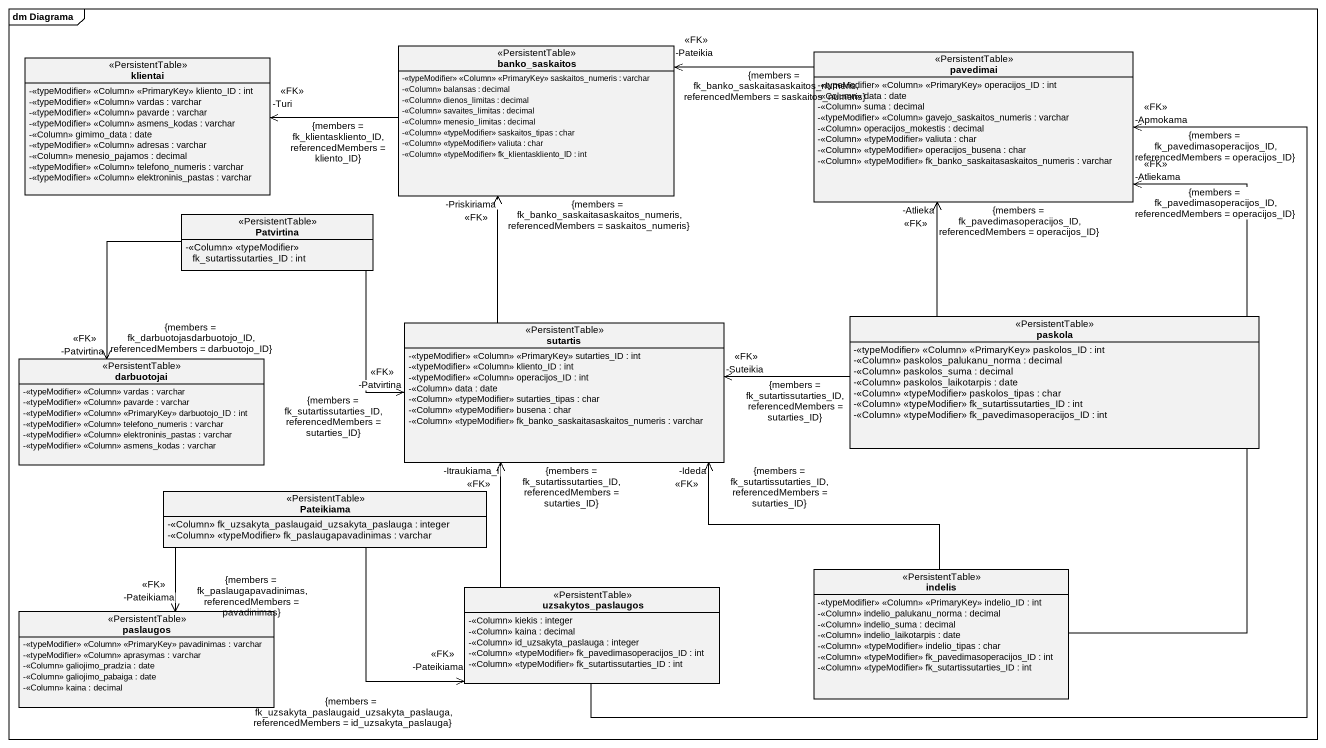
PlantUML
@startuml
mainframe dm Diagrama
hide circle
hide empty members
skinparam classAttributeIconSize 0
class banko_saskaitos <<PersistentTable>> {
  -<<typeModifier>> <<Column>> <<PrimaryKey>> saskaitos_numeris : varchar
  -<<Column>> balansas : decimal
  -<<Column>> dienos_limitas : decimal
  -<<Column>> savaites_limitas : decimal
  -<<Column>> menesio_limitas : decimal
  -<<Column>> <<typeModifier>> saskaitos_tipas : char
  -<<Column>> <<typeModifier>> valiuta : char
  -<<Column>> <<typeModifier>> fk_klientaskliento_ID : int
}
class klientai <<PersistentTable>> {
  -<<typeModifier>> <<Column>> <<PrimaryKey>> kliento_ID : int
  -<<typeModifier>> <<Column>> vardas : varchar
  -<<typeModifier>> <<Column>> pavarde : varchar
  -<<typeModifier>> <<Column>> asmens_kodas : varchar
  -<<Column>> gimimo_data : date
  -<<typeModifier>> <<Column>> adresas : varchar
  -<<Column>> menesio_pajamos : decimal
  -<<typeModifier>> <<Column>> telefono_numeris : varchar
  -<<typeModifier>> <<Column>> elektroninis_pastas : varchar
}
class pavedimai <<PersistentTable>> {
  -<<typeModifier>> <<Column>> <<PrimaryKey>> operacijos_ID : int
  -<<Column>> data : date
  -<<Column>> suma : decimal
  -<<typeModifier>> <<Column>> gavejo_saskaitos_numeris : varchar
  -<<Column>> operacijos_mokestis : decimal
  -<<Column>> <<typeModifier>> valiuta : char
  -<<Column>> <<typeModifier>> operacijos_busena : char
  -<<Column>> <<typeModifier>> fk_banko_saskaitasaskaitos_numeris : varchar
}
class Patvirtina <<PersistentTable>> {
  -<<Column>> <<typeModifier>> fk_sutartissutarties_ID : int
}
class paskola <<PersistentTable>> {
  -<<typeModifier>> <<Column>> <<PrimaryKey>> paskolos_ID : int
  -<<Column>> paskolos_palukanu_norma : decimal
  -<<Column>> paskolos_suma : decimal
  -<<Column>> paskolos_laikotarpis : date
  -<<Column>> <<typeModifier>> paskolos_tipas : char
  -<<Column>> <<typeModifier>> fk_sutartissutarties_ID : int
  -<<Column>> <<typeModifier>> fk_pavedimasoperacijos_ID : int
}
class sutartis <<PersistentTable>> {
  -<<typeModifier>> <<Column>> <<PrimaryKey>> sutarties_ID : int
  -<<typeModifier>> <<Column>> kliento_ID : int
  -<<typeModifier>> <<Column>> operacijos_ID : int
  -<<Column>> data : date
  -<<Column>> <<typeModifier>> sutarties_tipas : char
  -<<Column>> <<typeModifier>> busena : char
  -<<Column>> <<typeModifier>> fk_banko_saskaitasaskaitos_numeris : varchar
}
class darbuotojai <<PersistentTable>> {
  -<<typeModifier>> <<Column>> vardas : varchar
  -<<typeModifier>> <<Column>> pavarde : varchar
  -<<typeModifier>> <<Column>> <<PrimaryKey>> darbuotojo_ID : int
  -<<typeModifier>> <<Column>> telefono_numeris : varchar
  -<<typeModifier>> <<Column>> elektroninis_pastas : varchar
  -<<typeModifier>> <<Column>> asmens_kodas : varchar
}
class Pateikiama <<PersistentTable>> {
  -<<Column>> fk_uzsakyta_paslaugaid_uzsakyta_paslauga : integer
  -<<Column>> <<typeModifier>> fk_paslaugapavadinimas : varchar
}
class uzsakytos_paslaugos <<PersistentTable>> {
  -<<Column>> kiekis : integer
  -<<Column>> kaina : decimal
  -<<Column>> id_uzsakyta_paslauga : integer
  -<<Column>> <<typeModifier>> fk_pavedimasoperacijos_ID : int
  -<<Column>> <<typeModifier>> fk_sutartissutarties_ID : int
}
class indelis <<PersistentTable>> {
  -<<typeModifier>> <<Column>> <<PrimaryKey>> indelio_ID : int
  -<<Column>> indelio_palukanu_norma : decimal
  -<<Column>> indelio_suma : decimal
  -<<Column>> indelio_laikotarpis : date
  -<<Column>> <<typeModifier>> indelio_tipas : char
  -<<Column>> <<typeModifier>> fk_pavedimasoperacijos_ID : int
  -<<Column>> <<typeModifier>> fk_sutartissutarties_ID : int
}
class paslaugos <<PersistentTable>> {
  -<<typeModifier>> <<Column>> <<PrimaryKey>> pavadinimas : varchar
  -<<typeModifier>> <<Column>> aprasymas : varchar
  -<<Column>> galiojimo_pradzia : date
  -<<Column>> galiojimo_pabaiga : date
  -<<Column>> kaina : decimal
}
banko_saskaitos -left-> "-Turi\n<<FK>>\n{members = fk_klientaskliento_ID, referencedMembers = kliento_ID}" klientai
pavedimai -left-> "-Pateikia\n<<FK>>\n{members = fk_banko_saskaitasaskaitos_numeris, referencedMembers = saskaitos_numeris}" banko_saskaitos
Patvirtina -right-> "-Patvirtina\n<<FK>>\n{members = fk_sutartissutarties_ID, referencedMembers = sutarties_ID}" sutartis
Patvirtina --> "-Patvirtina\n<<FK>>\n{members = fk_darbuotojasdarbuotojo_ID, referencedMembers = darbuotojo_ID}" darbuotojai
paskola -up-> "-Atlieka\n<<FK>>\n{members = fk_pavedimasoperacijos_ID, referencedMembers = operacijos_ID}" pavedimai
paskola -left-> "-Suteikia\n<<FK>>\n{members = fk_sutartissutarties_ID, referencedMembers = sutarties_ID}" sutartis
sutartis -up-> "-Priskiriama\n<<FK>>\n{members = fk_banko_saskaitasaskaitos_numeris, referencedMembers = saskaitos_numeris}" banko_saskaitos
Pateikiama -right-> "-Pateikiama\n<<FK>>\n{members = fk_uzsakyta_paslaugaid_uzsakyta_paslauga, referencedMembers = id_uzsakyta_paslauga}" uzsakytos_paslaugos
Pateikiama --> "-Pateikiama\n<<FK>>\n{members = fk_paslaugapavadinimas, referencedMembers = pavadinimas}" paslaugos
uzsakytos_paslaugos -up-> "-Apmokama\n<<FK>>\n{members = fk_pavedimasoperacijos_ID, referencedMembers = operacijos_ID}" pavedimai
uzsakytos_paslaugos -up-> "-Itraukiama_i\n<<FK>>\n{members = fk_sutartissutarties_ID, referencedMembers = sutarties_ID}" sutartis
indelis -up-> "-Atliekama\n<<FK>>\n{members = fk_pavedimasoperacijos_ID, referencedMembers = operacijos_ID}" pavedimai
indelis -up-> "-Ideda\n<<FK>>\n{members = fk_sutartissutarties_ID, referencedMembers = sutarties_ID}" sutartis
@enduml
